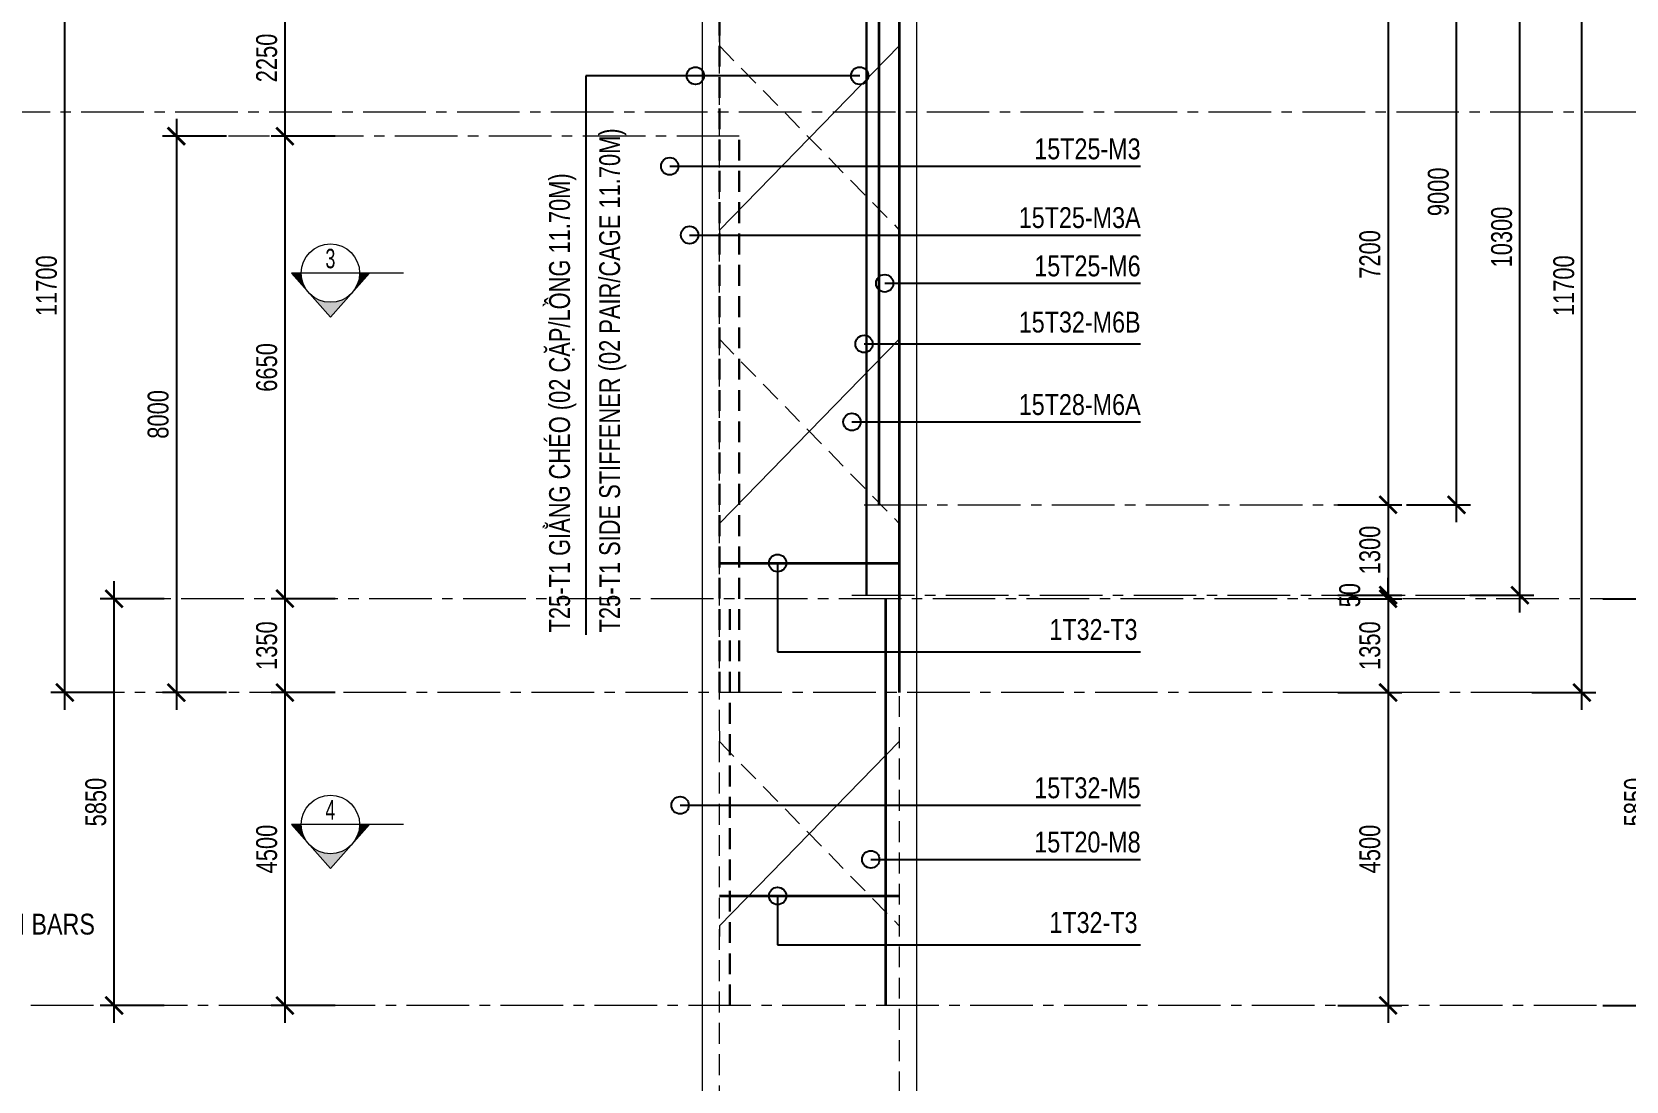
# Model space of a CAD drawing. Header units: millimetres. Extents: x 2746337 to 7547699, y -363432 to 15720.
# Drawn here: x 3176857 to 3199770, y -221482 to -206395 of the extents above; entities that cross this region are included whole.
import ezdxf
from ezdxf.enums import TextEntityAlignment as Align

# ---------------------------------------------------------------- set-up
doc = ezdxf.new("R2010")
doc.units = ezdxf.units.MM
doc.header["$LTSCALE"] = 1200
doc.header["$PDMODE"] = 3
for name, pattern in [('CENTER2', [1.125, 0.75, -0.125, 0.125, -0.125]), ('CONTINOUS', [0]), ('HIDDEN', [0.375, 0.25, -0.125])]:
    doc.linetypes.add(name, pattern=pattern)
for name, color, linetype, lineweight in [('1', 9, 'Continuous', 13), ('BOUND', 3, 'Continuous', 20), ('C1CO', 4, 'Continuous', 35), ('Grid line', 160, 'CENTER2', 5), ('HIDE', 8, 'HIDDEN', 13), ('K-THUOC', 1, 'Continuous', 18), ('LEADER', 8, 'Continuous', 9), ('T1CO', 4, 'Continuous', 20), ('T1HI', 4, 'HIDDEN', 13), ('TCCO', 4, 'Continuous', 35), ('TCHI', 4, 'HIDDEN', 30), ('TEXTMA', 2, 'Continuous', 13), ('TEXTVN', 2, 'Continuous', 20)]:
    doc.layers.add(name, color=color, linetype=linetype, lineweight=lineweight)
doc.styles.add('DB_Arial', font='arial.ttf', dxfattribs={"width": 0.8})
doc.styles.add('SMTEXT', font='arial.ttf', dxfattribs={"width": 0.75})
doc.styles.add('TEXTVN', font='VHELVCN.TTF', dxfattribs={"width": 0.8})
doc.dimstyles.new('BSV1-100', dxfattribs={"dimtxt": 300, "dimasz": 250, "dimexe": 200, "dimexo": 0, "dimgap": 108, "dimtad": 1, "dimdec": 0, "dimdsep": 46, "dimtxsty": 'SMTEXT', "dimblk": 'ARCHTICK', "dimcen": 100, "dimdle": 250, "dimclrd": 256, "dimclre": 256, "dimclrt": 1, "dimadec": 0, "dimazin": 0, "dimtfac": 1, "dimtdec": 0, "dimtix": 1, "dimtmove": 2, "dimatfit": 3, "dimfxl": 720, "dimfxlon": 1, "dimtolj": 1, "dimtzin": 0, "dimarcsym": 0})
doc.dimstyles.new('BSV25', dxfattribs={"dimtxt": 300, "dimasz": 250, "dimexe": 200, "dimexo": 0, "dimgap": 108, "dimtad": 1, "dimdec": 0, "dimlfac": 0.25, "dimdsep": 46, "dimtxsty": 'SMTEXT', "dimblk": 'ARCHTICK', "dimcen": 100, "dimdle": 250, "dimclrd": 256, "dimclre": 256, "dimclrt": 2, "dimadec": 0, "dimazin": 0, "dimtfac": 1, "dimtdec": 0, "dimtix": 1, "dimtmove": 2, "dimatfit": 3, "dimfxl": 800, "dimfxlon": 1, "dimtolj": 1, "dimtzin": 0, "dimarcsym": 0})

# ---------------------------------------------------------------- blocks, each defined once
blk = doc.blocks.new('_ArchTick')
at = {"color": 0, "linetype": 'ByBlock', "const_width": 0.15}
blk.add_lwpolyline([(-0.5, -0.5), (0.5, 0.5)], dxfattribs=at)
blk = doc.blocks.new('*D2145')
at = {"layer": 'Defpoints', "color": 0, "transparency": 16777216}
for p in [(3186489, -203245), (3171765, -206245), (3186489, -206245)]:
    blk.add_point(p, dxfattribs=at)
at = {"layer": 'K-THUOC', "lineweight": -2, "transparency": 16777216}
for p, q in [((3171765, -202995), (3171765, -206495)), ((3172485, -203245), (3171565, -203245)), ((3172485, -206245), (3171565, -206245))]:
    blk.add_line(p, q, dxfattribs=at)
at = {"layer": 'K-THUOC', "lineweight": -2, "transparency": 16777216, "xscale": 250, "yscale": 250, "zscale": 250}
for p, rotation in [((3171765, -203245), 90), ((3171765, -206245), 270)]:
    blk.add_blockref('_ArchTick', p, dxfattribs=dict(at, rotation=rotation))
at = {"layer": 'K-THUOC', "color": 1, "transparency": 16777216, "char_height": 300, "attachment_point": 5, "rotation": 90, "style": 'SMTEXT'}
for s, insert in [('\\A1;T12a200-L1,L2,L3', (3172053, -204745)), ('\\A1;3000', (3171504, -204745))]:
    blk.add_mtext(s, dxfattribs=dict(at, insert=insert))
blk = doc.blocks.new('*D2146')
at = {"layer": 'Defpoints', "color": 0, "transparency": 16777216}
for p in [(3186489, -206245), (3171765, -220395), (3178568, -220395)]:
    blk.add_point(p, dxfattribs=at)
at = {"layer": 'K-THUOC', "lineweight": -2, "transparency": 16777216}
for p, q in [((3171765, -205995), (3171765, -220645)), ((3172485, -206245), (3171565, -206245)), ((3172485, -220395), (3171565, -220395))]:
    blk.add_line(p, q, dxfattribs=at)
at = {"layer": 'K-THUOC', "lineweight": -2, "transparency": 16777216, "xscale": 250, "yscale": 250, "zscale": 250}
for p, rotation in [((3171765, -206245), 90), ((3171765, -220395), 270)]:
    blk.add_blockref('_ArchTick', p, dxfattribs=dict(at, rotation=rotation))
at = {"layer": 'K-THUOC', "color": 1, "transparency": 16777216, "char_height": 300, "attachment_point": 5, "rotation": 90, "style": 'SMTEXT'}
for s, insert in [('\\A1;T12a300-L1,L2,L3', (3172053, -213320)), ('\\A1;14150', (3171504, -213320))]:
    blk.add_mtext(s, dxfattribs=dict(at, insert=insert))
blk = doc.blocks.new('SIGSEC')
at = {"layer": '1', "lineweight": 9}
h = blk.add_hatch(color=256, dxfattribs=at)
h.dxf.hatch_style = 1
h.paths.add_polyline_path([(-420, 0), (-560, 0), (-315, -278, -0.182676)])
h = blk.add_hatch(color=256, dxfattribs=at)
h.dxf.hatch_style = 1
h.paths.add_polyline_path([(560, 0), (420, 0, -0.182676), (315, -278)])
h = blk.add_hatch(color=256, dxfattribs=at)
h.dxf.hatch_style = 1
h.paths.add_polyline_path([(315, -278, -0.451416), (-315, -278), (0, -635)])
at = {"layer": '1', "lineweight": 9, "elevation": 0}
blk.add_lwpolyline([(1050, 0), (-560, 0), (0, -635), (560, 0)], dxfattribs=at)
at = {"layer": '1', "lineweight": 9}
blk.add_circle((0, 0), 420, dxfattribs=at)
at = {"layer": 'BOUND', "lineweight": 9, "style": 'TEXTVN', "width": 0.8}
blk.add_attdef('SEC', text='', height=280, dxfattribs=at).set_placement((0, 210, 0), align=Align.MIDDLE_CENTER)
blk = doc.blocks.new('*D2150')
at = {"layer": 'Defpoints', "color": 0, "transparency": 16777216}
for p in [(3203186, -203745), (3170750, -207545), (3204443, -207545)]:
    blk.add_point(p, dxfattribs=at)
at = {"layer": 'K-THUOC', "lineweight": -2, "transparency": 16777216}
for p, q in [((3170750, -203495), (3170750, -207795)), ((3171470, -203745), (3170550, -203745)), ((3171470, -207545), (3170550, -207545))]:
    blk.add_line(p, q, dxfattribs=at)
at = {"layer": 'K-THUOC', "lineweight": -2, "transparency": 16777216, "xscale": 250, "yscale": 250, "zscale": 250}
for p, rotation in [((3170750, -203745), 90), ((3170750, -207545), 270)]:
    blk.add_blockref('_ArchTick', p, dxfattribs=dict(at, rotation=rotation))
at = {"layer": 'K-THUOC', "color": 1, "transparency": 16777216, "insert": (3170488, -205645), "char_height": 300, "attachment_point": 5, "rotation": 90, "style": 'SMTEXT'}
blk.add_mtext('\\A1;3800', dxfattribs=at)
blk = doc.blocks.new('*D2156')
at = {"layer": 'Defpoints', "color": 0, "transparency": 16777216}
for p in [(3189575, -205995), (3189575, -213195), (3196349, -213195)]:
    blk.add_point(p, dxfattribs=at)
at = {"layer": 'K-THUOC', "lineweight": -2, "transparency": 16777216}
for p, q in [((3196349, -205745), (3196349, -213445)), ((3195629, -205995), (3196549, -205995)), ((3195629, -213195), (3196549, -213195))]:
    blk.add_line(p, q, dxfattribs=at)
at = {"layer": 'K-THUOC', "lineweight": -2, "transparency": 16777216, "xscale": 250, "yscale": 250, "zscale": 250}
for p, rotation in [((3196349, -205995), 90), ((3196349, -213195), 270)]:
    blk.add_blockref('_ArchTick', p, dxfattribs=dict(at, rotation=rotation))
at = {"layer": 'K-THUOC', "color": 1, "transparency": 16777216, "insert": (3196088, -209595), "char_height": 300, "attachment_point": 5, "rotation": 90, "style": 'SMTEXT'}
blk.add_mtext('\\A1;7200', dxfattribs=at)
blk = doc.blocks.new('*D2157')
at = {"layer": 'Defpoints', "color": 0, "transparency": 16777216}
for p in [(3189575, -214495), (3189575, -214545), (3196349, -214545)]:
    blk.add_point(p, dxfattribs=at)
at = {"layer": 'K-THUOC', "lineweight": -2, "transparency": 16777216}
for p, q in [((3196349, -214495), (3196349, -214245)), ((3195629, -214495), (3196549, -214495)), ((3195629, -214545), (3196549, -214545)), ((3196349, -214495), (3196349, -214545)), ((3196349, -214545), (3196349, -214795))]:
    blk.add_line(p, q, dxfattribs=at)
at = {"layer": 'K-THUOC', "lineweight": -2, "transparency": 16777216, "xscale": 250, "yscale": 250, "zscale": 250}
for p, rotation in [((3196349, -214495), 270), ((3196349, -214545), 90)]:
    blk.add_blockref('_ArchTick', p, dxfattribs=dict(at, rotation=rotation))
at = {"layer": 'K-THUOC', "color": 1, "transparency": 16777216, "insert": (3195799, -214495), "char_height": 300, "attachment_point": 5, "rotation": 90, "style": 'SMTEXT'}
blk.add_mtext('\\A1;50', dxfattribs=at)
blk = doc.blocks.new('*D2158')
at = {"layer": 'Defpoints', "color": 0, "transparency": 16777216}
for p in [(3189575, -214545), (3189575, -215895), (3196349, -215895)]:
    blk.add_point(p, dxfattribs=at)
at = {"layer": 'K-THUOC', "lineweight": -2, "transparency": 16777216}
for p, q in [((3196349, -214295), (3196349, -216145)), ((3195629, -214545), (3196549, -214545)), ((3195629, -215895), (3196549, -215895))]:
    blk.add_line(p, q, dxfattribs=at)
at = {"layer": 'K-THUOC', "lineweight": -2, "transparency": 16777216, "xscale": 250, "yscale": 250, "zscale": 250}
for p, rotation in [((3196349, -214545), 90), ((3196349, -215895), 270)]:
    blk.add_blockref('_ArchTick', p, dxfattribs=dict(at, rotation=rotation))
at = {"layer": 'K-THUOC', "color": 1, "transparency": 16777216, "insert": (3196088, -215220), "char_height": 300, "attachment_point": 5, "rotation": 90, "style": 'SMTEXT'}
blk.add_mtext('\\A1;1350', dxfattribs=at)
blk = doc.blocks.new('*D2159')
at = {"layer": 'Defpoints', "color": 0, "transparency": 16777216}
for p in [(3189225, -215895), (3189575, -220395), (3196349, -220395)]:
    blk.add_point(p, dxfattribs=at)
at = {"layer": 'K-THUOC', "lineweight": -2, "transparency": 16777216}
for p, q in [((3196349, -215645), (3196349, -220645)), ((3195629, -215895), (3196549, -215895)), ((3195629, -220395), (3196549, -220395))]:
    blk.add_line(p, q, dxfattribs=at)
at = {"layer": 'K-THUOC', "lineweight": -2, "transparency": 16777216, "xscale": 250, "yscale": 250, "zscale": 250}
for p, rotation in [((3196349, -215895), 90), ((3196349, -220395), 270)]:
    blk.add_blockref('_ArchTick', p, dxfattribs=dict(at, rotation=rotation))
at = {"layer": 'K-THUOC', "color": 1, "transparency": 16777216, "insert": (3196088, -218145), "char_height": 300, "attachment_point": 5, "rotation": 90, "style": 'SMTEXT'}
blk.add_mtext('\\A1;4500', dxfattribs=at)
blk = doc.blocks.new('*D2160')
at = {"layer": 'Defpoints', "color": 0, "transparency": 16777216}
for p in [(3189075, -214545), (3200154, -214545), (3189075, -220395)]:
    blk.add_point(p, dxfattribs=at)
at = {"layer": 'K-THUOC', "lineweight": -2, "transparency": 16777216}
for p, q in [((3200154, -220645), (3200154, -214295)), ((3199434, -214545), (3200354, -214545)), ((3199434, -220395), (3200354, -220395))]:
    blk.add_line(p, q, dxfattribs=at)
at = {"layer": 'K-THUOC', "lineweight": -2, "transparency": 16777216, "xscale": 250, "yscale": 250, "zscale": 250}
for p, rotation in [((3200154, -214545), 90), ((3200154, -220395), 270)]:
    blk.add_blockref('_ArchTick', p, dxfattribs=dict(at, rotation=rotation))
at = {"layer": 'K-THUOC', "color": 1, "transparency": 16777216, "insert": (3199893, -217470), "char_height": 300, "attachment_point": 5, "rotation": 90, "style": 'SMTEXT'}
blk.add_mtext('\\A1;5850', dxfattribs=at)
blk = doc.blocks.new('*D2161')
at = {"layer": 'Defpoints', "color": 0, "transparency": 16777216}
for p in [(3188523, -204195), (3199136, -204195), (3188523, -215895)]:
    blk.add_point(p, dxfattribs=at)
at = {"layer": 'K-THUOC', "lineweight": -2, "transparency": 16777216}
for p, q in [((3199136, -216145), (3199136, -203945)), ((3198416, -204195), (3199336, -204195)), ((3198416, -215895), (3199336, -215895))]:
    blk.add_line(p, q, dxfattribs=at)
at = {"layer": 'K-THUOC', "lineweight": -2, "transparency": 16777216, "xscale": 250, "yscale": 250, "zscale": 250}
for p, rotation in [((3199136, -204195), 90), ((3199136, -215895), 270)]:
    blk.add_blockref('_ArchTick', p, dxfattribs=dict(at, rotation=rotation))
at = {"layer": 'K-THUOC', "color": 1, "transparency": 16777216, "insert": (3198875, -210045), "char_height": 300, "attachment_point": 5, "rotation": 90, "style": 'SMTEXT'}
blk.add_mtext('\\A1;11700', dxfattribs=at)
blk = doc.blocks.new('*D2164')
at = {"layer": 'Defpoints', "color": 0, "transparency": 16777216}
for p in [(3188643, -204195), (3198244, -204195), (3188643, -214495)]:
    blk.add_point(p, dxfattribs=at)
at = {"layer": 'K-THUOC', "lineweight": -2, "transparency": 16777216}
for p, q in [((3198244, -214745), (3198244, -203945)), ((3197524, -204195), (3198444, -204195)), ((3197524, -214495), (3198444, -214495))]:
    blk.add_line(p, q, dxfattribs=at)
at = {"layer": 'K-THUOC', "lineweight": -2, "transparency": 16777216, "xscale": 250, "yscale": 250, "zscale": 250}
for p, rotation in [((3198244, -204195), 90), ((3198244, -214495), 270)]:
    blk.add_blockref('_ArchTick', p, dxfattribs=dict(at, rotation=rotation))
at = {"layer": 'K-THUOC', "color": 1, "transparency": 16777216, "insert": (3197982, -209345), "char_height": 300, "attachment_point": 5, "rotation": 90, "style": 'SMTEXT'}
blk.add_mtext('\\A1;10300', dxfattribs=at)
blk = doc.blocks.new('*D2165')
at = {"layer": 'Defpoints', "color": 0, "transparency": 16777216}
for p in [(3188818, -204195), (3197333, -204195), (3188818, -213195)]:
    blk.add_point(p, dxfattribs=at)
at = {"layer": 'K-THUOC', "lineweight": -2, "transparency": 16777216}
for p, q in [((3197333, -213445), (3197333, -203945)), ((3196613, -204195), (3197533, -204195)), ((3196613, -213195), (3197533, -213195))]:
    blk.add_line(p, q, dxfattribs=at)
at = {"layer": 'K-THUOC', "lineweight": -2, "transparency": 16777216, "xscale": 250, "yscale": 250, "zscale": 250}
for p, rotation in [((3197333, -204195), 90), ((3197333, -213195), 270)]:
    blk.add_blockref('_ArchTick', p, dxfattribs=dict(at, rotation=rotation))
at = {"layer": 'K-THUOC', "color": 1, "transparency": 16777216, "insert": (3197072, -208695), "char_height": 300, "attachment_point": 5, "rotation": 90, "style": 'SMTEXT'}
blk.add_mtext('\\A1;9000', dxfattribs=at)
blk = doc.blocks.new('*D2168')
at = {"layer": 'Defpoints', "color": 0, "transparency": 16777216}
for p in [(3186464, -205645), (3180494, -207895), (3186489, -207895)]:
    blk.add_point(p, dxfattribs=at)
at = {"layer": 'K-THUOC', "lineweight": -2, "transparency": 16777216}
for p, q in [((3180494, -205395), (3180494, -208145)), ((3181214, -205645), (3180294, -205645)), ((3181214, -207895), (3180294, -207895))]:
    blk.add_line(p, q, dxfattribs=at)
at = {"layer": 'K-THUOC', "lineweight": -2, "transparency": 16777216, "xscale": 250, "yscale": 250, "zscale": 250}
for p, rotation in [((3180494, -205645), 90), ((3180494, -207895), 270)]:
    blk.add_blockref('_ArchTick', p, dxfattribs=dict(at, rotation=rotation))
at = {"layer": 'K-THUOC', "color": 1, "transparency": 16777216, "insert": (3180233, -206770), "char_height": 300, "attachment_point": 5, "rotation": 90, "style": 'SMTEXT'}
blk.add_mtext('\\A1;2250', dxfattribs=at)
blk = doc.blocks.new('*D2169')
at = {"layer": 'Defpoints', "color": 0, "transparency": 16777216}
for p in [(3186464, -215895), (3180494, -220395), (3186464, -220395)]:
    blk.add_point(p, dxfattribs=at)
at = {"layer": 'K-THUOC', "lineweight": -2, "transparency": 16777216}
for p, q in [((3180494, -215645), (3180494, -220645)), ((3181214, -215895), (3180294, -215895)), ((3181214, -220395), (3180294, -220395))]:
    blk.add_line(p, q, dxfattribs=at)
at = {"layer": 'K-THUOC', "lineweight": -2, "transparency": 16777216, "xscale": 250, "yscale": 250, "zscale": 250}
for p, rotation in [((3180494, -215895), 90), ((3180494, -220395), 270)]:
    blk.add_blockref('_ArchTick', p, dxfattribs=dict(at, rotation=rotation))
at = {"layer": 'K-THUOC', "color": 1, "transparency": 16777216, "insert": (3180233, -218145), "char_height": 300, "attachment_point": 5, "rotation": 90, "style": 'SMTEXT'}
blk.add_mtext('\\A1;4500', dxfattribs=at)
blk = doc.blocks.new('*D2170')
at = {"layer": 'Defpoints', "color": 0, "transparency": 16777216}
for p in [(3177330, -204195), (3186664, -204195), (3186664, -215895)]:
    blk.add_point(p, dxfattribs=at)
at = {"layer": 'K-THUOC', "lineweight": -2, "transparency": 16777216}
for p, q in [((3177330, -216145), (3177330, -203945)), ((3178050, -204195), (3177130, -204195)), ((3178050, -215895), (3177130, -215895))]:
    blk.add_line(p, q, dxfattribs=at)
at = {"layer": 'K-THUOC', "lineweight": -2, "transparency": 16777216, "xscale": 250, "yscale": 250, "zscale": 250}
for p, rotation in [((3177330, -204195), 90), ((3177330, -215895), 270)]:
    blk.add_blockref('_ArchTick', p, dxfattribs=dict(at, rotation=rotation))
at = {"layer": 'K-THUOC', "color": 1, "transparency": 16777216, "insert": (3177068, -210045), "char_height": 300, "attachment_point": 5, "rotation": 90, "style": 'SMTEXT'}
blk.add_mtext('\\A1;11700', dxfattribs=at)
blk = doc.blocks.new('*D2178')
at = {"layer": 'Defpoints', "color": 0, "transparency": 16777216}
for p in [(3204202, -194895), (3198656, -220395), (3209370, -220395)]:
    blk.add_point(p, dxfattribs=at)
at = {"layer": 'K-THUOC', "lineweight": -2, "transparency": 16777216}
for p, q in [((3209370, -194645), (3209370, -220645)), ((3208650, -194895), (3209570, -194895)), ((3208650, -220395), (3209570, -220395))]:
    blk.add_line(p, q, dxfattribs=at)
at = {"layer": 'K-THUOC', "lineweight": -2, "transparency": 16777216, "xscale": 250, "yscale": 250, "zscale": 250}
for p, rotation in [((3209370, -194895), 90), ((3209370, -220395), 270)]:
    blk.add_blockref('_ArchTick', p, dxfattribs=dict(at, rotation=rotation))
at = {"layer": 'K-THUOC', "color": 1, "transparency": 16777216, "insert": (3209109, -207645), "char_height": 300, "attachment_point": 5, "rotation": 90, "style": 'SMTEXT'}
blk.add_mtext('\\A1;25500', dxfattribs=at)
blk = doc.blocks.new('*D2179')
at = {"layer": 'Defpoints', "color": 0, "transparency": 16777216}
for p in [(3198656, -220395), (3200227, -239395), (3209370, -239395)]:
    blk.add_point(p, dxfattribs=at)
at = {"layer": 'K-THUOC', "lineweight": -2, "transparency": 16777216}
for p, q in [((3209370, -220145), (3209370, -239645)), ((3208650, -220395), (3209570, -220395)), ((3208650, -239395), (3209570, -239395))]:
    blk.add_line(p, q, dxfattribs=at)
at = {"layer": 'K-THUOC', "lineweight": -2, "transparency": 16777216, "xscale": 250, "yscale": 250, "zscale": 250}
for p, rotation in [((3209370, -220395), 90), ((3209370, -239395), 270)]:
    blk.add_blockref('_ArchTick', p, dxfattribs=dict(at, rotation=rotation))
at = {"layer": 'K-THUOC', "color": 1, "transparency": 16777216, "insert": (3209109, -229895), "char_height": 300, "attachment_point": 5, "rotation": 90, "style": 'SMTEXT'}
blk.add_mtext('\\A1;19000', dxfattribs=at)
blk = doc.blocks.new('*D2180')
at = {"layer": 'Defpoints', "color": 0, "transparency": 16777216}
for p in [(3203402, -194395), (3210431, -194395), (3198656, -220395)]:
    blk.add_point(p, dxfattribs=at)
at = {"layer": 'K-THUOC', "lineweight": -2, "transparency": 16777216}
for p, q in [((3210431, -220645), (3210431, -194145)), ((3209711, -194395), (3210631, -194395)), ((3209711, -220395), (3210631, -220395))]:
    blk.add_line(p, q, dxfattribs=at)
at = {"layer": 'K-THUOC', "lineweight": -2, "transparency": 16777216, "xscale": 250, "yscale": 250, "zscale": 250}
for p, rotation in [((3210431, -194395), 90), ((3210431, -220395), 270)]:
    blk.add_blockref('_ArchTick', p, dxfattribs=dict(at, rotation=rotation))
at = {"layer": 'K-THUOC', "color": 1, "transparency": 16777216, "insert": (3210170, -207395), "char_height": 300, "attachment_point": 5, "rotation": 90, "style": 'SMTEXT'}
blk.add_mtext('\\A1;26000', dxfattribs=at)
blk = doc.blocks.new('*D2188')
at = {"layer": 'Defpoints', "color": 0, "transparency": 16777216}
for p in [(3186489, -207895), (3180494, -214545), (3186489, -214545)]:
    blk.add_point(p, dxfattribs=at)
at = {"layer": 'K-THUOC', "lineweight": -2, "transparency": 16777216}
for p, q in [((3180494, -207645), (3180494, -214795)), ((3181214, -207895), (3180294, -207895)), ((3181214, -214545), (3180294, -214545))]:
    blk.add_line(p, q, dxfattribs=at)
at = {"layer": 'K-THUOC', "lineweight": -2, "transparency": 16777216, "xscale": 250, "yscale": 250, "zscale": 250}
for p, rotation in [((3180494, -207895), 90), ((3180494, -214545), 270)]:
    blk.add_blockref('_ArchTick', p, dxfattribs=dict(at, rotation=rotation))
at = {"layer": 'K-THUOC', "color": 1, "transparency": 16777216, "insert": (3180233, -211220), "char_height": 300, "attachment_point": 5, "rotation": 90, "style": 'SMTEXT'}
blk.add_mtext('\\A1;6650', dxfattribs=at)
blk = doc.blocks.new('*D2189')
at = {"layer": 'Defpoints', "color": 0, "transparency": 16777216}
for p in [(3187038, -214545), (3180494, -215895), (3187038, -215895)]:
    blk.add_point(p, dxfattribs=at)
at = {"layer": 'K-THUOC', "lineweight": -2, "transparency": 16777216}
for p, q in [((3180494, -214295), (3180494, -216145)), ((3181214, -214545), (3180294, -214545)), ((3181214, -215895), (3180294, -215895))]:
    blk.add_line(p, q, dxfattribs=at)
at = {"layer": 'K-THUOC', "lineweight": -2, "transparency": 16777216, "xscale": 250, "yscale": 250, "zscale": 250}
for p, rotation in [((3180494, -214545), 90), ((3180494, -215895), 270)]:
    blk.add_blockref('_ArchTick', p, dxfattribs=dict(at, rotation=rotation))
at = {"layer": 'K-THUOC', "color": 1, "transparency": 16777216, "insert": (3180233, -215220), "char_height": 300, "attachment_point": 5, "rotation": 90, "style": 'SMTEXT'}
blk.add_mtext('\\A1;1350', dxfattribs=at)
blk = doc.blocks.new('*D2191')
at = {"layer": 'Defpoints', "color": 0, "transparency": 16777216}
for p in [(3178039, -214545), (3187196, -214545), (3187196, -220395)]:
    blk.add_point(p, dxfattribs=at)
at = {"layer": 'K-THUOC', "lineweight": -2, "transparency": 16777216}
for p, q in [((3178039, -220645), (3178039, -214295)), ((3178759, -214545), (3177839, -214545)), ((3178759, -220395), (3177839, -220395))]:
    blk.add_line(p, q, dxfattribs=at)
at = {"layer": 'K-THUOC', "lineweight": -2, "transparency": 16777216, "xscale": 250, "yscale": 250, "zscale": 250}
for p, rotation in [((3178039, -214545), 90), ((3178039, -220395), 270)]:
    blk.add_blockref('_ArchTick', p, dxfattribs=dict(at, rotation=rotation))
at = {"layer": 'K-THUOC', "color": 1, "transparency": 16777216, "insert": (3177777, -217470), "char_height": 300, "attachment_point": 5, "rotation": 90, "style": 'SMTEXT'}
blk.add_mtext('\\A1;5850', dxfattribs=at)
blk = doc.blocks.new('*D2192')
at = {"layer": 'Defpoints', "color": 0, "transparency": 16777216}
for p in [(3189575, -213195), (3189575, -214495), (3196349, -214495)]:
    blk.add_point(p, dxfattribs=at)
at = {"layer": 'K-THUOC', "lineweight": -2, "transparency": 16777216}
for p, q in [((3196349, -212945), (3196349, -214745)), ((3195629, -213195), (3196549, -213195)), ((3195629, -214495), (3196549, -214495))]:
    blk.add_line(p, q, dxfattribs=at)
at = {"layer": 'K-THUOC', "lineweight": -2, "transparency": 16777216, "xscale": 250, "yscale": 250, "zscale": 250}
for p, rotation in [((3196349, -213195), 90), ((3196349, -214495), 270)]:
    blk.add_blockref('_ArchTick', p, dxfattribs=dict(at, rotation=rotation))
at = {"layer": 'K-THUOC', "color": 1, "transparency": 16777216, "insert": (3196088, -213845), "char_height": 300, "attachment_point": 5, "rotation": 90, "style": 'SMTEXT'}
blk.add_mtext('\\A1;1300', dxfattribs=at)
blk = doc.blocks.new('*D2193')
at = {"layer": 'Defpoints', "color": 0, "transparency": 16777216}
for p in [(3183516, -207895), (3178934, -215895), (3183516, -215895)]:
    blk.add_point(p, dxfattribs=at)
at = {"layer": 'K-THUOC', "lineweight": -2, "transparency": 16777216}
for p, q in [((3178934, -207645), (3178934, -216145)), ((3179654, -207895), (3178734, -207895)), ((3179654, -215895), (3178734, -215895))]:
    blk.add_line(p, q, dxfattribs=at)
at = {"layer": 'K-THUOC', "lineweight": -2, "transparency": 16777216, "xscale": 250, "yscale": 250, "zscale": 250}
for p, rotation in [((3178934, -207895), 90), ((3178934, -215895), 270)]:
    blk.add_blockref('_ArchTick', p, dxfattribs=dict(at, rotation=rotation))
at = {"layer": 'K-THUOC', "color": 1, "transparency": 16777216, "insert": (3178673, -211895), "char_height": 300, "attachment_point": 5, "rotation": 90, "style": 'SMTEXT'}
blk.add_mtext('\\A1;8000', dxfattribs=at)

msp = doc.modelspace()

# ---------------------------------------------------------------- linework, layer by layer
at = {"layer": 'BOUND'}
msp.add_line((3186488.5, -193984.7), (3186488.5, -239394.7), dxfattribs=at)
msp.add_lwpolyline([(3186488.5, -239394.7), (3189574.5, -239394.7), (3189574.5, -194894.7), (3186488.5, -194894.7)], close=True, dxfattribs=at)
at = {"layer": 'C1CO'}
for p, q in [((3189324.5, -204195), (3189324.5, -215895)), ((3186738.5, -214032.9), (3189324.5, -214032.9)), ((3189124.5, -214544.7), (3189124.5, -220394.7)), ((3186738.5, -218818.7), (3189324.5, -218818.7))]:
    msp.add_line(p, q, dxfattribs=at)
at = {"layer": 'Grid line', "color": 2}
msp.add_line((3166767.8, -207544.7), (3204270.7, -207544.7), dxfattribs=at)
at = {"layer": 'Grid line'}
for p, q in [((3187024.6, -207894.7), (3179681.6, -207894.7)), ((3188817.7, -213194.7), (3197533, -213194.7)), ((3200154.2, -214545.2), (3178759.4, -214545.2)), ((3188643, -214494.7), (3197712.1, -214494.7)), ((3198436.9, -215895.1), (3177129.6, -215894.7)), ((3208792.6, -220394.7), (3172124.5, -220394.7))]:
    msp.add_line(p, q, dxfattribs=at)
at = {"layer": 'HIDE'}
for p, q in [((3186738.5, -239394.7), (3186738.5, -193894.7)), ((3189324.5, -193894.7), (3189324.5, -239394.7))]:
    msp.add_line(p, q, dxfattribs=at)
at = {"layer": 'T1CO'}
for points in [[(3189324.5, -206445), (3189324.5, -206595), (3186738.5, -209245), (3186738.5, -209395)], [(3189324.5, -210665.5), (3189324.5, -210815.5), (3186738.5, -213465.5), (3186738.5, -213615.5)], [(3189324.5, -216450.5), (3189324.5, -216600.5), (3186738.5, -219250.5), (3186738.5, -219400.5)]]:
    msp.add_lwpolyline(points, dxfattribs=at)
at = {"layer": 'T1HI'}
for points in [[(3186738.5, -206445), (3186738.5, -206595), (3189324.5, -209245), (3189324.5, -209395)], [(3186738.5, -210665.5), (3186738.5, -210815.5), (3189324.5, -213465.5), (3189324.5, -213615.5)], [(3186738.5, -216450.5), (3186738.5, -216600.5), (3189324.5, -219250.5), (3189324.5, -219400.5)]]:
    msp.add_lwpolyline(points, dxfattribs=at)
at = {"layer": 'TCCO'}
msp.add_line((3189027.7, -204195), (3189027.7, -213194.7), dxfattribs=at)
at = {"layer": 'TCHI', "linetype": 'HIDDEN'}
for p, q in [((3186738.5, -215894.7), (3186738.5, -204194.7)), ((3186888.5, -220394.7), (3186888.5, -214544.7))]:
    msp.add_line(p, q, dxfattribs=at)
at = {"layer": 'TCHI', "color": 6, "linetype": 'CONTINOUS'}
msp.add_line((3188853, -214494.7), (3188853, -204195), dxfattribs=at)
at = {"layer": 'TCHI', "color": 6, "linetype": 'HIDDEN'}
msp.add_line((3187024.6, -215895.2), (3187024.6, -207894.7), dxfattribs=at)

# ---------------------------------------------------------------- block references
at = {"layer": '1', "lineweight": 20}
for p, values in [((3181147.5, -209863.7), {'SEC': '3'}), ((3181147.5, -217791.9, 0), {'SEC': '4'})]:
    msp.add_blockref('SIGSEC', p, dxfattribs=at).add_auto_attribs(values)

# ---------------------------------------------------------------- texts
at = {"layer": 'TEXTMA', "style": 'DB_Arial', "width": 0.8}
for s, p in [('15T25-M3', (3192792.2, -208227.1)), ('15T25-M3A', (3192792.2, -209215.7)), ('15T25-M6', (3192792.2, -209910.3)), ('15T32-M6B', (3192792.2, -210717.9)), ('15T28-M6A', (3192792.2, -211903.6)), ('1T32-T3', (3192748, -215138.5)), ('15T32-M5', (3192792.2, -217414.5)), ('15T20-M8', (3192792.2, -218194.5)), ('1T32-T3', (3192748, -219351.4))]:
    msp.add_text(s, height=300, rotation=360, dxfattribs=at).set_placement(p, align=Align.RIGHT)
at = {"layer": 'TEXTVN', "lineweight": 20, "style": 'SMTEXT', "width": 0.75}
for s, p in [('T25-T1 SIDE STIFFENER (02 PAIR/CAGE 11.70M)', (3185311, -215030.6)), ('T25-T1 GIẰNG CHÉO (02 CẶP/LỒNG 11.70M)', (3184591, -215030.6))]:
    msp.add_text(s, height=300, rotation=90, dxfattribs=at).set_placement(p)
at = {"layer": 'TEXTVN', "style": 'DB_Arial', "width": 0.8}
msp.add_text('BOTTOM LEVEL OF MAIN BARS', height=300, dxfattribs=at).set_placement((3172696.9, -219374.7))

# ---------------------------------------------------------------- dimensions: what is measured, and where the dimension line sits
at = {"layer": 'K-THUOC'}
for base, p1, p2, picture, middle in [((3210431, -194394.7), (3198655.6, -220394.7), (3203402.2, -194394.7), '*D2180', (3210169.8, -207394.7)), ((3209370.1, -220394.7), (3204202.2, -194894.7), (3198655.6, -220394.7), '*D2178', (3209108.9, -207644.7)), ((3170749.6, -207544.7), (3203186.5, -203744.7), (3204443.1, -207544.7), '*D2150', (3170488.3, -205644.7)), ((3177329.6, -204194.7), (3186664.1, -215894.7), (3186664.1, -204194.7), '*D2170', (3177068.4, -210044.7)), ((3199136.1, -204195), (3188523.1, -215894.7), (3188523.1, -204195), '*D2161', (3198874.9, -210044.9)), ((3198243.5999, -204195.198), (3188642.975, -214494.7099), (3188642.9739, -204195.198), '*D2164', (3197982.3257, -209344.954)), ((3197332.9858, -204195.2003), (3188817.6898, -213194.7099), (3188817.6898, -204195.2003), '*D2165', (3197071.8139, -208694.9551)), ((3180494.3, -207894.7), (3186464.1, -205645), (3186488.5, -207894.7), '*D2168', (3180233.1, -206769.9)), ((3196349.5, -213194.7), (3189574.5, -205995), (3189574.5, -213194.7), '*D2156', (3196088.3, -209594.9)), ((3178934.3, -215894.7), (3183516.3, -207894.7), (3183516.3, -215894.7), '*D2193', (3178673.1, -211894.7)), ((3180494.2905, -214545.1526), (3186488.5106, -207894.7099), (3186488.5106, -214545.1526), '*D2188', (3180233.1186, -211219.9312)), ((3196349.5, -214494.7), (3189574.5, -213194.7), (3189574.5, -214494.7), '*D2192', (3196088.2, -213844.7)), ((3178038.6, -214544.7), (3187195.5, -220394.7), (3187195.5, -214544.7), '*D2191', (3177777.5, -217469.7)), ((3180494.3, -215895.2), (3187038.2, -214545.2), (3187038.2, -215895.2), '*D2189', (3180233, -215220.2)), ((3200154.2, -214544.7), (3189074.5, -220394.7), (3189074.5, -214544.7), '*D2160', (3199893, -217469.7)), ((3196349.5, -215894.7), (3189574.5, -214544.7), (3189574.5, -215894.7), '*D2158', (3196088.2, -215219.7)), ((3180494.3, -220394.7), (3186464.1, -215894.7), (3186464.1, -220394.7), '*D2169', (3180233.1, -218144.7)), ((3196349.5, -220394.7), (3189224.5, -215894.7), (3189574.5, -220394.7), '*D2159', (3196088.3, -218144.7)), ((3209370.1, -239394.7), (3198655.6, -220394.7), (3200227.3, -239394.7), '*D2179', (3209108.9, -229894.7))]:
    dim = msp.add_linear_dim(base=base, p1=p1, p2=p2, angle=90, dimstyle='BSV1-100', dxfattribs=at)
    dim.commit()
    dim.dimension.update_dxf_attribs({"geometry": picture, "text_midpoint": middle})
for base, p1, p2, text, picture, middle in [((3171765, -206244.7), (3186488.5, -203244.7), (3186488.5, -206244.7), '<>\\XT12a200-L1,L2,L3', '*D2145', (3171765, -204744.7)), ((3171765, -220394.7), (3186488.5, -206244.7), (3178567.7, -220394.7), '<>\\XT12a300-L1,L2,L3', '*D2146', (3171765, -213319.7))]:
    dim = msp.add_linear_dim(base=base, p1=p1, p2=p2, angle=90, text=text, dimstyle='BSV1-100', dxfattribs=at)
    dim.commit()
    dim.dimension.update_dxf_attribs({"geometry": picture, "text_midpoint": middle})
dim = msp.add_linear_dim(base=(3196349.5, -214544.7), p1=(3189574.5, -214494.7), p2=(3189574.5, -214544.7), angle=90, dimstyle='BSV1-100', dxfattribs=at)
dim.commit()
dim.dimension.update_dxf_attribs({"geometry": '*D2157', "text_midpoint": (3195799, -214494.7), "dimtype": 160})

# ---------------------------------------------------------------- leaders
at = {"layer": 'LEADER'}
for points in [[(3188755.1, -207026.2), (3184818, -207026.2), (3184818, -213026.2)], [(3186394, -207026.2), (3184818, -207026.2), (3184818, -215064.2)], [(3186024.2, -208327.1), (3192792.2, -208327.1)], [(3186310.2, -209315.7), (3192792.2, -209315.7)], [(3189114.5, -210010.3), (3192792.2, -210010.3)], [(3188817.7, -210882.4), (3192792.2, -210882.4)], [(3188643, -212003.6), (3192792.2, -212003.6)], [(3187574.5, -214032.9), (3187574.5, -215310.1), (3192792.2, -215310.1)], [(3186174.2, -217514.5), (3192792.2, -217514.5)], [(3188914.5, -218294.5), (3192792.2, -218294.5)], [(3187574.5, -218818.7), (3187574.5, -219523), (3192792.2, -219523)]]:
    msp.add_leader(points, dimstyle='BSV25', override={"dimldrblk": 'Origin'}, dxfattribs=at)

doc.saveas('drawing.dxf')
